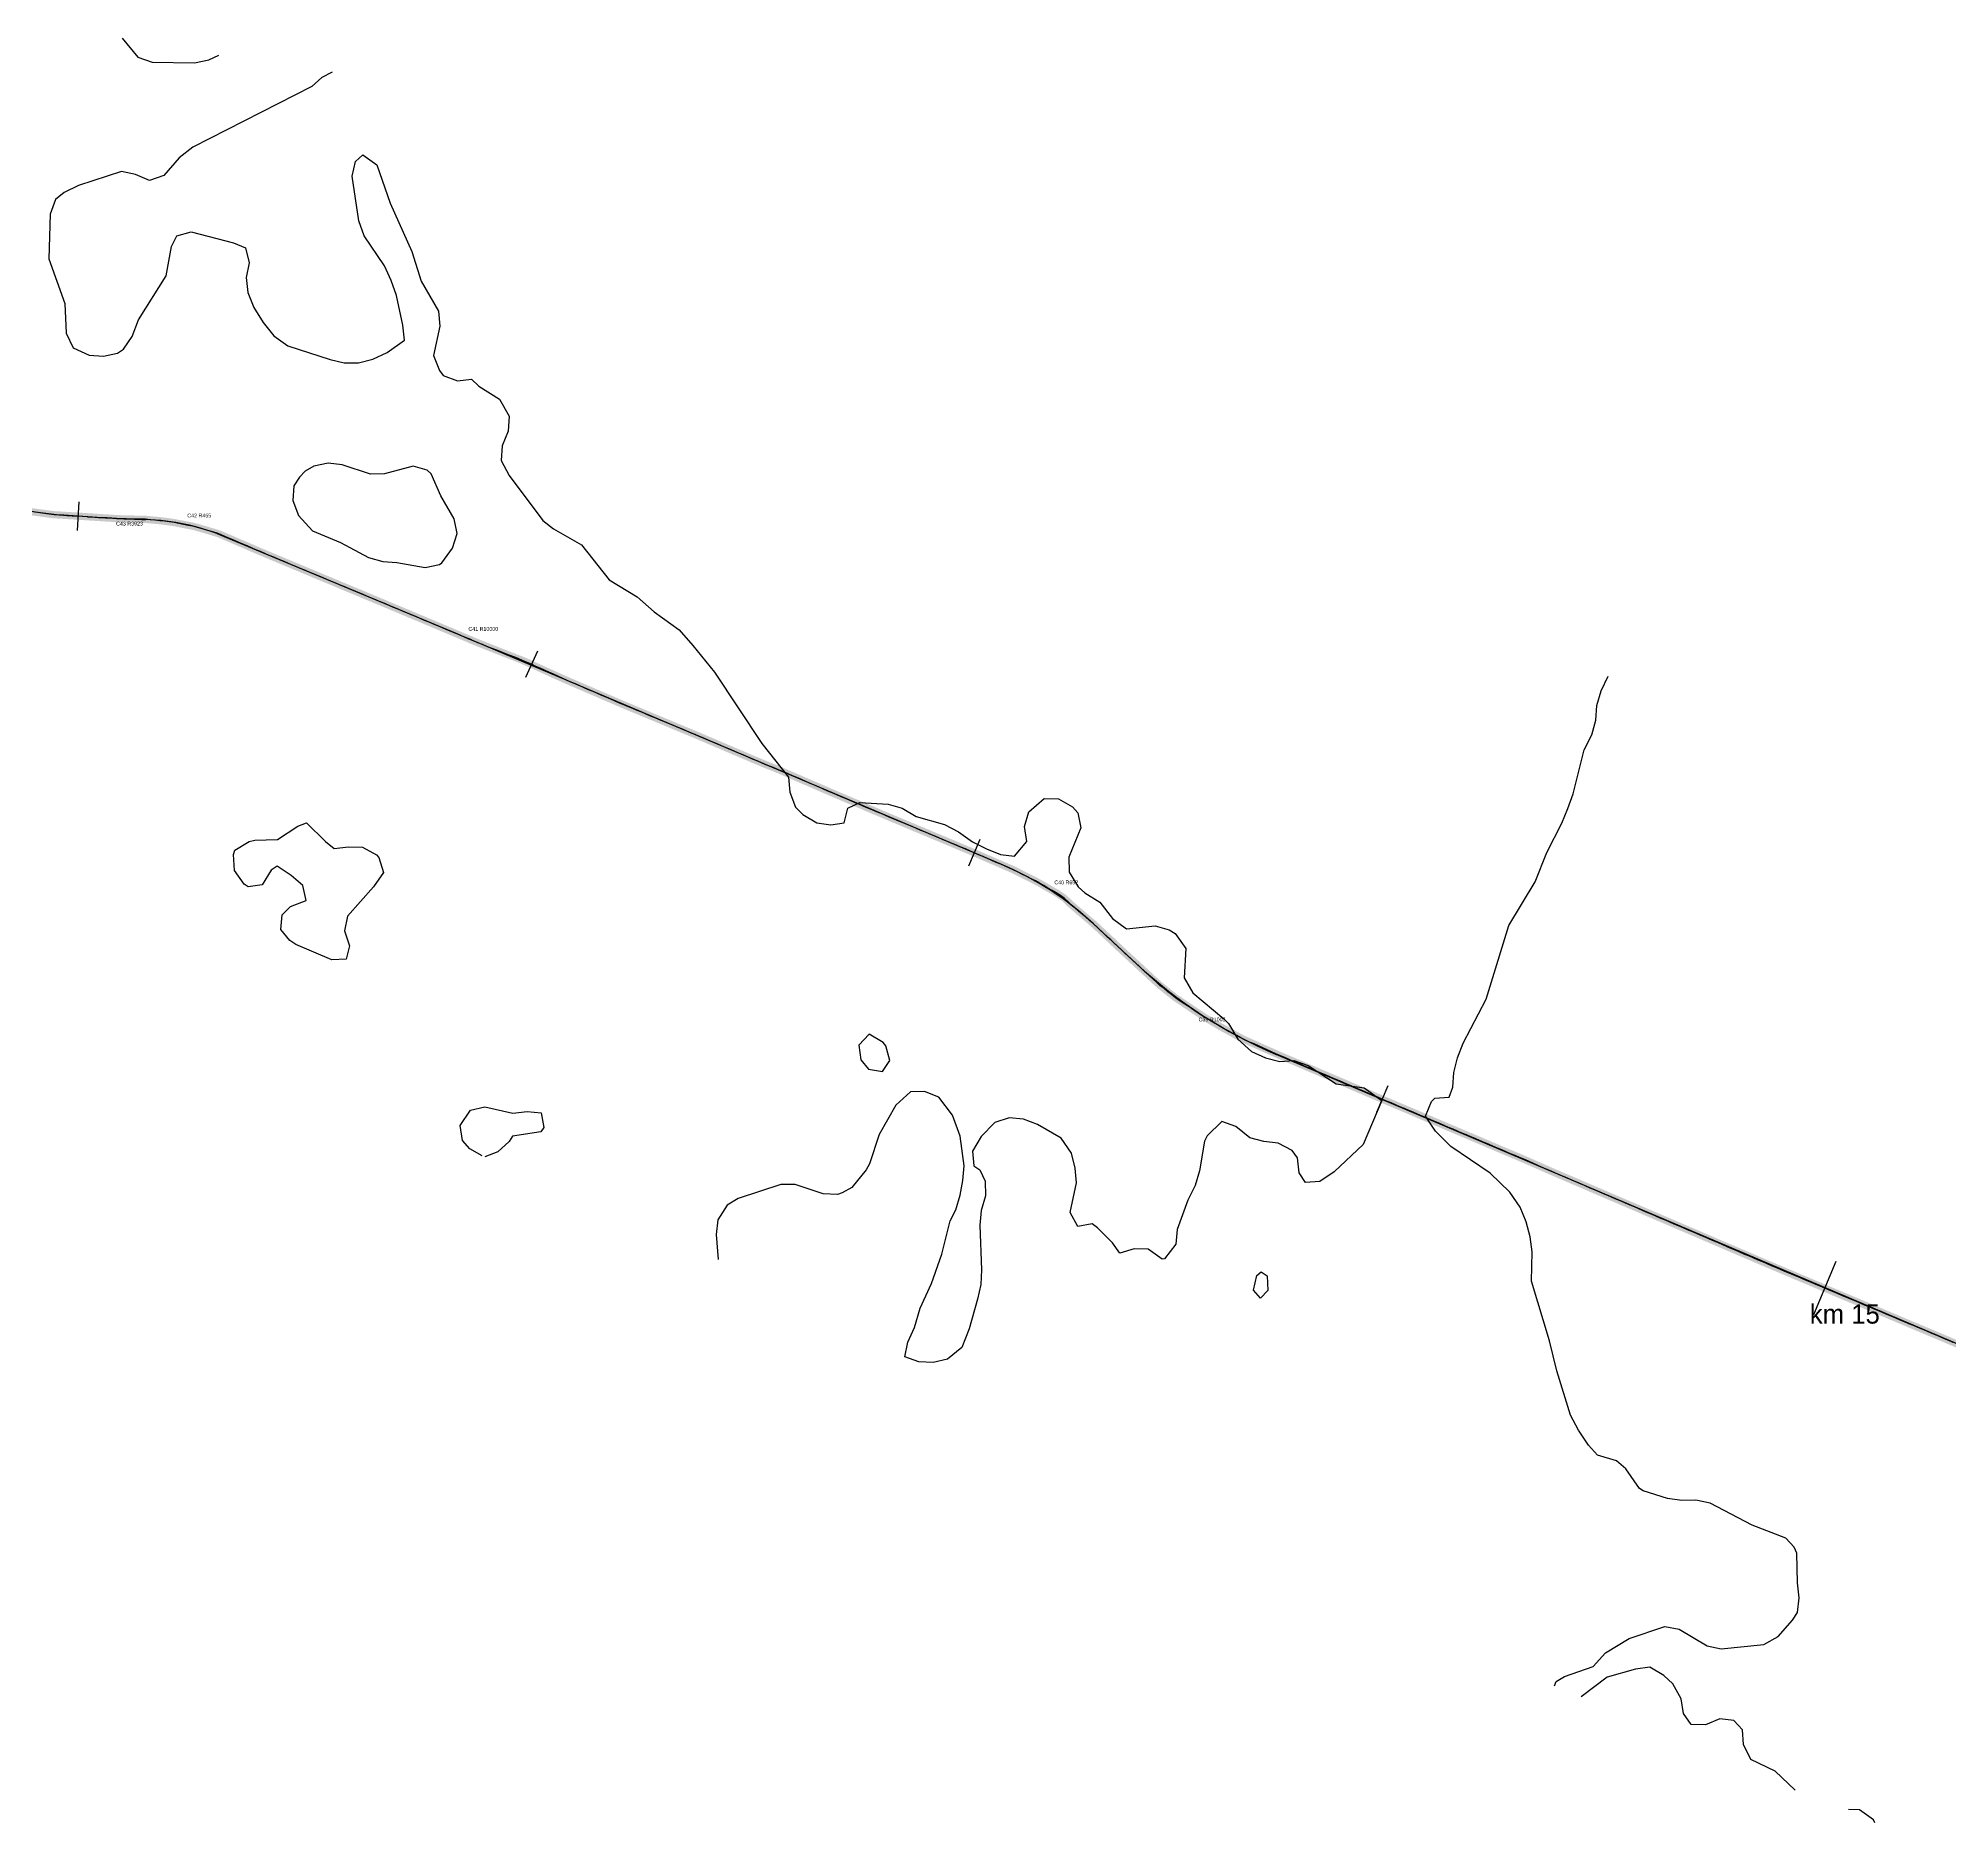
# Model space of a CAD drawing. Header units: metres. Extents: x 697254 to 930473, y 8023396 to 8227001.
# Drawn here: x 915649 to 919628, y 8031527 to 8035242 of the extents above; entities that cross this region are included whole.
import ezdxf

# ---------------------------------------------------------------- set-up
doc = ezdxf.new("R2010")
doc.units = ezdxf.units.M
for name, color, linetype in [('ALIGNMENT_FITTED', 4, 'Continuous'), ('CENTRELINE', 7, 'Continuous'), ('CHAINAGE', 7, 'Continuous'), ('CONTOUR_10M', 33, 'Continuous'), ('CURVE_LABELS', 4, 'Continuous'), ('GRADE_0-4', 3, 'Continuous')]:
    doc.layers.add(name, color=color, linetype=linetype)

msp = doc.modelspace()

# ---------------------------------------------------------------- linework, layer by layer
at = {"layer": 'ALIGNMENT_FITTED'}
for p, q in [((915751.6, 8034245.7), (915730.6, 8034247.1)), ((916517.3, 8034003.4), (916036.9, 8034204.3)), ((917656, 8033521.2), (916560, 8033985.5)), ((917935.7, 8033314.7), (917845.5, 8033398.5)), ((920929.3, 8031977.8), (918226.1, 8033126.4))]:
    msp.add_line(p, q, dxfattribs=at)
for centre, radius, start, end in [((915794.8, 8035274.1), 1029.1, -113.0676, -93.5811), ((915996.6, 8038161), 3922.9, -93.5811, -91.8178), ((915857.4, 8033774.8), 465.5, 67.3092, 88.1822), ((912659.8, 8024777.4), 10000, 67.04401, 67.30916), ((917401.7, 8032920.9), 652, 47.1104, 67.044), ((918618.4, 8034049.6), 1003.1, -132.8896, -113.0226)]:
    msp.add_arc(centre, radius, start, end, dxfattribs=at)
at = {"layer": 'CENTRELINE'}
msp.add_polyline3d([(919635.6, 8032527.1, 1478.2), (919626.4, 8032531, 1478.1), (919617.2, 8032534.9, 1478.1), (919608, 8032538.8, 1478.1), (919598.7, 8032542.7, 1477.9), (919589.5, 8032546.6, 1477.6), (919580.3, 8032550.5, 1477.4), (919571, 8032554.4, 1477.4), (919561.8, 8032558.3, 1477.4), (919552.6, 8032562.1, 1477.5), (919543.3, 8032566, 1477.5), (919534.1, 8032569.9, 1477.5), (919524.9, 8032573.8, 1477.4), (919515.7, 8032577.7, 1477.3), (919506.4, 8032581.6, 1477.2), (919497.2, 8032585.5, 1477.2), (919488, 8032589.4, 1477.2), (919478.7, 8032593.3, 1477.1), (919469.5, 8032597.2, 1477.1), (919460.3, 8032601.1, 1477.1), (919451, 8032605, 1477.1), (919441.8, 8032608.9, 1477), (919432.6, 8032612.8, 1477), (919423.4, 8032616.7, 1476.9), (919414.1, 8032620.6, 1476.8), (919404.9, 8032624.4, 1476.7), (919395.7, 8032628.3, 1476.6), (919386.4, 8032632.2, 1476.5), (919377.2, 8032636.1, 1476.4), (919368, 8032640, 1476.3), (919358.7, 8032643.9, 1476.4), (919349.5, 8032647.8, 1476.4), (919340.3, 8032651.7, 1476.3), (919331.1, 8032655.6, 1476.2), (919321.8, 8032659.5, 1476.1), (919312.6, 8032663.4, 1476), (919303.4, 8032667.3, 1476), (919294.1, 8032671.2, 1475.9), (919284.9, 8032675.1, 1475.9), (919275.7, 8032679, 1475.8), (919266.4, 8032682.9, 1475.7), (919257.2, 8032686.8, 1475.7), (919248, 8032690.6, 1475.7), (919238.8, 8032694.6, 1475.7), (919229.6, 8032698.5, 1475.8), (919220.4, 8032702.5, 1475.7), (919211.2, 8032706.4, 1475.6), (919201.9, 8032710.4, 1475.5), (919192.7, 8032714.3, 1475.3), (919183.5, 8032718.3, 1475.2), (919174.3, 8032722.2, 1475), (919165.1, 8032726.2, 1474.9), (919155.9, 8032730.1, 1474.9), (919146.7, 8032734.1, 1474.9), (919137.5, 8032738, 1474.8), (919128.3, 8032742, 1474.7), (919119.1, 8032745.9, 1474.6), (919109.9, 8032749.9, 1474.6), (919100.7, 8032753.8, 1474.5), (919091.5, 8032757.7, 1474.5), (919082.3, 8032761.7, 1474.4), (919073, 8032765.6, 1474.3), (919063.8, 8032769.6, 1474.1), (919054.6, 8032773.5, 1473.8), (919045.4, 8032777.5, 1473.7), (919036.2, 8032781.4, 1473.6), (919027, 8032785.4, 1473.5), (919017.8, 8032789.3, 1473.4), (919008.6, 8032793.3, 1473.3), (918999.4, 8032797.2, 1473.2), (918990.2, 8032801.2, 1473.1), (918981, 8032805.1, 1473), (918971.8, 8032809.1, 1473), (918962.6, 8032813, 1472.9), (918953.3, 8032817, 1472.8), (918944.1, 8032820.9, 1472.8), (918934.9, 8032824.9, 1472.7), (918925.7, 8032828.8, 1472.7), (918916.5, 8032832.7, 1472.8), (918907.3, 8032836.7, 1472.8), (918898.1, 8032840.6, 1472.6), (918888.9, 8032844.6, 1472.5), (918879.7, 8032848.5, 1472.4), (918870.5, 8032852.5, 1472.3), (918861.3, 8032856.4, 1472.2), (918852.1, 8032860.4, 1472.1), (918842.9, 8032864.3, 1471.9), (918833.7, 8032868.3, 1471.8), (918824.4, 8032872.2, 1471.7), (918815.2, 8032876.2, 1471.7), (918806, 8032880.1, 1471.6), (918796.8, 8032884.1, 1471.6), (918787.7, 8032888.1, 1471.5), (918778.5, 8032892.2, 1471.5), (918769.4, 8032896.3, 1471.5), (918760.2, 8032900.3, 1471.4), (918751, 8032904.3, 1471.4), (918741.8, 8032908.3, 1471.5), (918732.6, 8032912.2, 1471.6), (918723.4, 8032916.1, 1471.5), (918714.1, 8032920, 1471.3), (918704.9, 8032923.9, 1471.3), (918695.7, 8032927.8, 1471.2), (918686.5, 8032931.7, 1471.1), (918677.3, 8032935.6, 1471), (918668, 8032939.6, 1470.8), (918658.8, 8032943.5, 1470.7), (918649.6, 8032947.4, 1470.6), (918640.4, 8032951.3, 1470.6), (918631.1, 8032955.2, 1470.5), (918621.9, 8032959.1, 1470.5), (918612.7, 8032963, 1470.5), (918603.5, 8032966.9, 1470.4), (918594.3, 8032970.9, 1470.3), (918585, 8032974.8, 1470.2), (918575.8, 8032978.7, 1470.2), (918566.6, 8032982.6, 1470.2), (918557.4, 8032986.5, 1470.3), (918548.1, 8032990.4, 1470.2), (918538.9, 8032994.3, 1470.2), (918529.7, 8032998.2, 1470.1), (918520.5, 8033002.2, 1470), (918511.3, 8033006.1, 1469.9), (918502, 8033010, 1469.8), (918492.8, 8033013.9, 1469.8), (918483.6, 8033017.8, 1469.9), (918474.4, 8033021.7, 1469.9), (918465.1, 8033025.6, 1470), (918455.9, 8033029.5, 1470.2), (918446.7, 8033033.5, 1470.4), (918437.5, 8033037.4, 1470.4), (918428.3, 8033041.3, 1470.3), (918419.1, 8033045.3, 1470.2), (918409.9, 8033049.2, 1470.3), (918400.6, 8033053.1, 1470.3), (918391.4, 8033057.1, 1470.3), (918382.2, 8033061, 1470.3), (918373, 8033064.9, 1470.2), (918363.8, 8033068.9, 1470.1), (918354.6, 8033072.8, 1470.1), (918345.4, 8033076.7, 1470.1), (918336.1, 8033080.7, 1470.1), (918326.9, 8033084.6, 1470.1), (918317.7, 8033088.5, 1470.1), (918308.5, 8033092.5, 1470.2), (918299.3, 8033096.4, 1470.4), (918290.1, 8033100.3, 1470.4), (918280.9, 8033104.3, 1470.3), (918271.6, 8033108.2, 1470.3), (918262.4, 8033112.1, 1470.3), (918253.2, 8033116.1, 1470.2), (918244, 8033120, 1470.1), (918234.8, 8033123.9, 1470), (918225.6, 8033128, 1470), (918216.5, 8033132.1, 1470), (918207.3, 8033136.1, 1470), (918198.2, 8033140.2, 1469.9), (918189, 8033144.3, 1469.9), (918179.9, 8033148.4, 1469.8), (918170.7, 8033152.4, 1469.8), (918161.6, 8033156.5, 1469.9), (918152.6, 8033160.9, 1470), (918143.8, 8033165.8, 1470.1), (918135, 8033170.6, 1470.1), (918126.3, 8033175.4, 1470.3), (918117.5, 8033180.2, 1470.5), (918108.7, 8033185.1, 1470.5), (918100.1, 8033190.2, 1470.4), (918091.5, 8033195.3, 1470.3), (918082.9, 8033200.4, 1470.2), (918074.3, 8033205.6, 1470.1), (918066, 8033211.2, 1470.1), (918057.7, 8033216.8, 1470), (918049.4, 8033222.4, 1470), (918041.1, 8033228, 1470.1), (918032.7, 8033233.6, 1470.1), (918024.4, 8033239.1, 1470.1), (918016.1, 8033244.7, 1470.2), (918008.3, 8033251, 1470.2), (918000.4, 8033257.2, 1470.2), (917992.6, 8033263.5, 1470.2), (917984.8, 8033269.7, 1470.1), (917977.3, 8033276.3, 1470), (917969.9, 8033283.1, 1469.9), (917962.5, 8033289.9, 1470), (917955.2, 8033296.7, 1470.3), (917947.8, 8033303.5, 1470.4), (917940.5, 8033310.3, 1470.5), (917933.1, 8033317.1, 1470.8), (917925.8, 8033323.9, 1470.9), (917918.4, 8033330.7, 1471), (917911.1, 8033337.5, 1471), (917903.7, 8033344.3, 1471.2), (917896.4, 8033351.2, 1471.4), (917889.1, 8033358, 1471.3), (917881.8, 8033364.9, 1471.1), (917874.5, 8033371.7, 1471), (917867.2, 8033378.6, 1471.2), (917859.9, 8033385.4, 1471.6), (917852.6, 8033392.3, 1471.9), (917845.1, 8033399, 1471.7), (917837.5, 8033405.5, 1471.5), (917829.9, 8033412, 1471.4), (917822.3, 8033418.5, 1471.4), (917814.7, 8033425, 1471.8), (917807.1, 8033431.6, 1472.2), (917799.4, 8033438.1, 1472.8), (917792.2, 8033444.9, 1473), (917785, 8033451.9, 1472.5), (917776.7, 8033457.5, 1472.2), (917768.3, 8033463, 1472), (917759.6, 8033468, 1471.6), (917750.9, 8033473, 1471.5), (917742.2, 8033478, 1471.8), (917733.6, 8033483, 1471.6), (917724.8, 8033487.8, 1471.3), (917715.8, 8033492.3, 1470.9), (917706.9, 8033496.8, 1470.7), (917697.9, 8033501.3, 1470.5), (917689, 8033505.9, 1470.4), (917680.1, 8033510.4, 1470.3), (917670.9, 8033514.5, 1470.2), (917661.7, 8033518.5, 1470.2), (917652.5, 8033522.4, 1470.1), (917643.3, 8033526.4, 1470.2), (917634.2, 8033530.4, 1470.3), (917625, 8033534.4, 1470.3), (917615.8, 8033538.3, 1470.3), (917606.6, 8033542.3, 1470.3), (917597.4, 8033546.3, 1470.2), (917588.2, 8033550.3, 1470.2), (917579, 8033554.2, 1470.2), (917569.8, 8033558.1, 1470.2), (917560.5, 8033562, 1470.3), (917551.3, 8033565.9, 1470.7), (917542, 8033569.7, 1471.1), (917532.8, 8033573.6, 1471.5), (917523.6, 8033577.5, 1471.1), (917514.3, 8033581.3, 1470.8), (917505.1, 8033585.2, 1470.5), (917495.8, 8033589.1, 1470.4), (917486.6, 8033592.9, 1470.4), (917477.3, 8033596.8, 1470.5), (917468.1, 8033600.7, 1470.5), (917458.9, 8033604.5, 1470.7), (917449.6, 8033608.4, 1470.7), (917440.4, 8033612.3, 1470.6), (917431.1, 8033616.1, 1470.5), (917421.9, 8033620, 1470.5), (917412.7, 8033623.9, 1470.5), (917403.4, 8033627.8, 1470.5), (917394.2, 8033631.7, 1470.5), (917385, 8033635.6, 1470.5), (917375.8, 8033639.5, 1470.4), (917366.6, 8033643.5, 1470.3), (917357.3, 8033647.4, 1470.2), (917348.1, 8033651.3, 1470.2), (917338.9, 8033655.2, 1470.2), (917329.7, 8033659.1, 1470.3), (917320.5, 8033663, 1470.2), (917311.2, 8033667, 1470.1), (917302, 8033670.9, 1470), (917292.8, 8033674.9, 1470), (917283.6, 8033678.9, 1470), (917274.5, 8033682.8, 1470), (917265.3, 8033686.8, 1470), (917256.1, 8033690.8, 1469.9), (917246.9, 8033694.7, 1469.9), (917237.7, 8033698.7, 1469.9), (917228.5, 8033702.7, 1470.1), (917219.3, 8033706.7, 1470.1), (917210.1, 8033710.6, 1470.1), (917200.9, 8033714.6, 1470.1), (917191.7, 8033718.6, 1470), (917182.5, 8033722.5, 1470.1), (917173.1, 8033726.1, 1470.2), (917163.8, 8033729.7, 1470.5), (917154.5, 8033733.6, 1470.7), (917145.3, 8033737.5, 1470.8), (917136.1, 8033741.4, 1470.8), (917126.9, 8033745.4, 1470.9), (917117.7, 8033749.3, 1471), (917108.5, 8033753.2, 1471.1), (917099.2, 8033757.1, 1471.2), (917090, 8033761.1, 1471.3), (917080.8, 8033765, 1471.3), (917071.6, 8033768.9, 1471.3), (917062.4, 8033772.8, 1471.4), (917053.2, 8033776.8, 1471.5), (917043.9, 8033780.7, 1471.7), (917034.7, 8033784.6, 1471.8), (917025.5, 8033788.6, 1471.9), (917016.3, 8033792.5, 1471.9), (917007.1, 8033796.3, 1472), (916997.8, 8033800.2, 1472.3), (916988.6, 8033804, 1472.6), (916979.3, 8033807.9, 1472.8), (916970.1, 8033811.7, 1472.9), (916960.8, 8033815.6, 1472.9), (916951.6, 8033819.5, 1472.9), (916942.3, 8033823.3, 1472.8), (916933.1, 8033827.2, 1472.8), (916923.8, 8033831, 1472.9), (916914.6, 8033834.9, 1472.8), (916905.3, 8033838.7, 1472.4), (916896.1, 8033842.6, 1472.1), (916886.8, 8033846.4, 1472), (916877.6, 8033850.3, 1471.9), (916868.3, 8033854.1, 1471.9), (916859.1, 8033858, 1472), (916849.9, 8033862, 1472.1), (916840.7, 8033866, 1472.2), (916831.5, 8033869.9, 1472.2), (916822.3, 8033873.9, 1472.1), (916813.1, 8033877.9, 1472), (916803.9, 8033881.8, 1471.9), (916794.7, 8033885.8, 1472.2), (916785.5, 8033889.7, 1472.8), (916776.3, 8033893.7, 1473.5), (916767.1, 8033897.7, 1473.7), (916757.9, 8033901.6, 1473.4), (916748.7, 8033905.6, 1473.1), (916739.5, 8033909.6, 1472.8), (916730.4, 8033913.7, 1472.7), (916721.3, 8033917.8, 1472.6), (916712.2, 8033922, 1472.9), (916703, 8033926.1, 1473.5), (916693.9, 8033930.3, 1474.2), (916684.8, 8033934.4, 1474.2), (916675.7, 8033938.6, 1473.4), (916666.6, 8033942.7, 1472.6), (916657.4, 8033946.8, 1471.8), (916648.1, 8033950.4, 1472.5), (916638.8, 8033954.1, 1473.4), (916629.4, 8033957.7, 1474.3), (916620.1, 8033961.4, 1474.7), (916610.8, 8033965, 1475.2), (916601.4, 8033968.7, 1475.7), (916592.1, 8033972.3, 1476), (916582.8, 8033976, 1476.3), (916573.5, 8033979.7, 1476.8), (916564.2, 8033983.4, 1477.1), (916555, 8033987.3, 1477.2), (916545.7, 8033991.2, 1477.3), (916536.5, 8033995.1, 1477.3), (916527.3, 8033999, 1477), (916518, 8034002.9, 1476.5), (916508.8, 8034006.7, 1476), (916499.6, 8034010.6, 1475.5), (916490.3, 8034014.5, 1475.1), (916481.1, 8034018.4, 1475), (916471.9, 8034022.3, 1474.8), (916462.6, 8034026.2, 1474.7), (916453.4, 8034030.1, 1474.6), (916444.2, 8034034, 1474.4), (916434.9, 8034037.8, 1474.3), (916425.7, 8034041.7, 1474.4), (916416.5, 8034045.6, 1474.7), (916407.2, 8034049.5, 1475.1), (916398, 8034053.4, 1475.6), (916388.7, 8034057.2, 1476.3), (916379.5, 8034061.1, 1476.9), (916370.3, 8034065, 1477.2), (916361, 8034068.8, 1477.3), (916351.8, 8034072.7, 1477.5), (916342.5, 8034076.5, 1477.7), (916333.3, 8034080.4, 1477.9), (916324, 8034084.3, 1477.4), (916314.8, 8034088.1, 1476.9), (916305.5, 8034092, 1476.6), (916296.3, 8034095.8, 1476.4), (916287.1, 8034099.7, 1476.3), (916277.8, 8034103.5, 1476.3), (916268.6, 8034107.4, 1476.2), (916259.3, 8034111.3, 1476.1), (916250.1, 8034115.1, 1476.2), (916240.8, 8034119, 1476.7), (916231.6, 8034122.8, 1477.4), (916222.3, 8034126.7, 1477.8), (916213.1, 8034130.6, 1477.4), (916203.9, 8034134.4, 1476.7), (916194.6, 8034138.3, 1476.1), (916185.4, 8034142.1, 1475.8), (916176.1, 8034146, 1475.8), (916166.9, 8034149.9, 1475.9), (916157.6, 8034153.7, 1476.1), (916148.4, 8034157.6, 1475.9), (916139.2, 8034161.4, 1475.7), (916129.9, 8034165.3, 1475.5), (916120.7, 8034169.2, 1475.5), (916111.4, 8034173.1, 1475.4), (916102.2, 8034177, 1475.4), (916093, 8034181, 1475.5), (916083.8, 8034184.9, 1475.5), (916074.6, 8034188.9, 1475.5), (916065.4, 8034192.8, 1475.4), (916056.2, 8034196.8, 1475.4), (916047, 8034200.8, 1475.3), (916037.8, 8034204.7, 1475.3), (916028.6, 8034208.7, 1475.3), (916019.2, 8034212.1, 1475.3), (916009.6, 8034214.9, 1475.4), (916000, 8034217.8, 1475.6), (915990.4, 8034220.6, 1475.8), (915980.8, 8034223.4, 1476), (915971.1, 8034226, 1476.1), (915961.3, 8034227.9, 1476.2), (915951.4, 8034229.8, 1476.2), (915941.6, 8034231.7, 1476), (915931.8, 8034233.6, 1475.9), (915921.9, 8034235.1, 1475.8), (915911.9, 8034236.4, 1475.9), (915902, 8034237.6, 1475.9), (915892, 8034238.5, 1475.9), (915882, 8034239.4, 1476), (915872.1, 8034240.4, 1476.1), (915862.1, 8034240.6, 1476.2), (915852, 8034240.8, 1476.2), (915842, 8034241, 1476.2), (915832, 8034241.3, 1476.2), (915822, 8034241.5, 1476.3), (915812, 8034241.9, 1476.3), (915802, 8034242.6, 1476.4), (915792, 8034243.2, 1476.4), (915782, 8034243.8, 1476.5), (915772, 8034244.5, 1476.8), (915762, 8034245.1, 1477.4), (915752, 8034245.7, 1477.9), (915742, 8034246.4, 1478), (915732, 8034247, 1477.8), (915722, 8034247.6, 1477.6), (915712, 8034248.2, 1477.5), (915702, 8034248.8, 1477.6), (915692, 8034249.4, 1477.7), (915682, 8034250, 1477.6), (915672.1, 8034251.2, 1477.5), (915662.1, 8034252.5, 1477.4), (915652.2, 8034253.9, 1477.4), (915642.3, 8034255.2, 1477.4)], dxfattribs=at)
at = {"layer": 'CHAINAGE'}
for p, q in [((915733.8, 8034276.9), (915730.2, 8034217)), ((916688.1, 8033965.9), (916663.3, 8033911.3)), ((917609.3, 8033573.8), (917585.5, 8033518.7)), ((918458.5, 8033061.1), (918434.9, 8033005.9)), ((919391.3, 8032695.3), (919344.6, 8032584.7))]:
    msp.add_line(p, q, dxfattribs=at)
at = {"layer": 'CONTOUR_10M'}
for points, elevation in [([(915823.9, 8035241.8), (915856.7, 8035202.6), (915886, 8035192.3), (915974.5, 8035190.5), (916004.2, 8035196.6), (916025.3, 8035206.8)], 1470), ([(916260.7, 8035171.1), (916239.6, 8035159.9), (916218.9, 8035141.2), (915970.9, 8035015.3), (915942.6, 8034992.9), (915910.6, 8034956.4), (915880.9, 8034945.7), (915851.6, 8034958.3), (915822.2, 8034964.5), (915733.1, 8034935.5), (915703.2, 8034921), (915685.1, 8034905.9), (915673.7, 8034875.3), (915671.1, 8034782.9), (915704.2, 8034689.8), (915707.1, 8034628.2), (915721.7, 8034597.1), (915755.2, 8034581.9), (915784.7, 8034579.7), (915814.3, 8034586.4), (915826.6, 8034594.9), (915844.6, 8034621.3), (915858, 8034655.8), (915915.5, 8034747), (915926.2, 8034808.4), (915937.5, 8034830.8), (915967.2, 8034838.5), (916055.3, 8034815.6), (916080.7, 8034805.2), (916087.8, 8034774.2), (916082.2, 8034743.6), (916085.1, 8034712.7), (916098.1, 8034681.6), (916117.4, 8034650.4), (916139.8, 8034622.7), (916168.9, 8034601.4), (916256.8, 8034572.8), (916286.2, 8034566.4), (916315.7, 8034566), (916345.4, 8034573.5), (916375.2, 8034587.4), (916411.2, 8034613.5), (916407.8, 8034644.3), (916394.7, 8034706.2), (916383.9, 8034737.3), (916369.9, 8034768.3), (916327.3, 8034830.8), (916316.6, 8034861.9), (916302.4, 8034954.6), (916309.4, 8034985.2), (916324.8, 8034999), (916353.9, 8034978.6), (916381.7, 8034898.6), (916426.8, 8034798), (916446.4, 8034735.9), (916482, 8034673.6), (916485.3, 8034642.7), (916471.9, 8034581.4), (916484.1, 8034550.3), (916492.3, 8034540), (916521.6, 8034528.5), (916551.2, 8034532.1), (916566.2, 8034517.8), (916609.3, 8034490.4), (916629.3, 8034454.9), (916627.6, 8034424.1), (916614.9, 8034393.6), (916612.8, 8034362.8), (916629.1, 8034331.7), (916699.1, 8034237.8), (916721.8, 8034220.6), (916780.1, 8034187.2), (916837.6, 8034114.8), (916895.9, 8034078.9), (916931.4, 8034048.1), (916983, 8034010.2), (917011.9, 8033978), (917056.5, 8033922.3), (917155.2, 8033773.8), (917211.1, 8033703.4), (917213.5, 8033672.5), (917225.3, 8033641.5), (917240.7, 8033625.9), (917269.8, 8033608.4), (917299.3, 8033604.8), (917326.4, 8033608.6), (917334.5, 8033639.2), (917359.3, 8033650.9), (917418.2, 8033647.8), (917447.6, 8033639.1), (917476.7, 8033622), (917535.4, 8033605.3), (917564.6, 8033589.9), (917593.7, 8033568.8), (917622.9, 8033554.4), (917652.2, 8033542.9), (917681.6, 8033539.4), (917707, 8033569.8), (917702.1, 8033600.7), (917711.3, 8033631.3), (917743.2, 8033659.1), (917772.7, 8033658.6), (917801.8, 8033641.7), (917813.2, 8033629.2), (917819.6, 8033598.2), (917794.6, 8033537.1), (917795, 8033506.3), (917813.9, 8033475.1), (917827.6, 8033462.7), (917858.7, 8033443.4), (917885.5, 8033409.2), (917914.6, 8033388.1), (917973.8, 8033394.3), (918003.1, 8033386.1), (918015.4, 8033378.5), (918037.7, 8033347.2), (918034.2, 8033285.7), (918052.4, 8033254.5), (918117.3, 8033200.8), (918126.5, 8033191.3), (918145.9, 8033158.7), (918174.9, 8033132.8), (918204.1, 8033119.2), (918233.5, 8033111.8), (918263, 8033114.1), (918292.3, 8033103.7), (918350.6, 8033065.2), (918409.4, 8033056.9), (918445.7, 8033030.6), (918406.9, 8032939), (918346.7, 8032882.3), (918316.8, 8032862.4), (918287.2, 8032860), (918274.1, 8032880.2), (918270.2, 8032911.1), (918259.1, 8032926.7), (918229.9, 8032941.9), (918200.5, 8032945.4), (918171.1, 8032953.1), (918142.1, 8032976.9), (918112.8, 8032987.3), (918082.6, 8032957.2), (918076.7, 8032945.9), (918066.5, 8032884.5), (918057.3, 8032853.9), (918042.3, 8032823.4), (918019.6, 8032762.3), (918017.1, 8032731.6), (917993.7, 8032701.2), (917988.7, 8032700.4), (917959.6, 8032721.1), (917930.1, 8032722), (917900.4, 8032712.6), (917885.1, 8032734.3), (917854.4, 8032765.8), (917842.7, 8032773.7), (917813, 8032768.6), (917797.1, 8032797.8), (917810.2, 8032859.1), (917807.7, 8032890), (917799.6, 8032920.9), (917778.2, 8032952.2), (917728.9, 8032980.7), (917699.7, 8032992.1), (917670.2, 8032994.7), (917640.5, 8032985), (917611.6, 8032955.7), (917593.9, 8032925.3), (917596.3, 8032894.4), (917608.9, 8032886.7), (917620.2, 8032863.1), (917621.2, 8032832.3), (917611.6, 8032801.7), (917609.2, 8032770.9), (917612.4, 8032678.4), (917611.3, 8032647.7), (917604.5, 8032617), (917587.2, 8032555.7), (917571.6, 8032516.3), (917541.6, 8032492.5), (917511.9, 8032485.2), (917482.4, 8032486.5), (917452.8, 8032497), (917459.5, 8032527.6), (917473.1, 8032558.1), (917484.8, 8032598.5), (917508.3, 8032649.8), (917530, 8032711), (917547.6, 8032780.4), (917559.4, 8032802.8), (917568.3, 8032833.4), (917573.6, 8032864.1), (917576.5, 8032894.8), (917567.9, 8032956.6), (917552.2, 8033000.1), (917523.5, 8033037.5), (917494.2, 8033049.4), (917464.7, 8033049), (917434.6, 8033020.9), (917399.3, 8032960.1), (917379.6, 8032899), (917372.8, 8032886.7), (917342.5, 8032849.7), (917322.4, 8032838.5), (917312.6, 8032834.7), (917283.1, 8032836.3), (917224.5, 8032855.6), (917195, 8032855.8), (917105.8, 8032826.7), (917083.5, 8032812.7), (917064, 8032782.4), (917060.3, 8032751.6), (917064.3, 8032699.7)], 1470), ([(916222.7, 8034351.1), (916204.5, 8034340.5), (916192.7, 8034328.4), (916181.3, 8034310.2), (916179.3, 8034279.5), (916190.6, 8034248.4), (916219.9, 8034216.3), (916278.4, 8034192), (916336.8, 8034160.7), (916366.1, 8034152.8), (916395.6, 8034150.8), (916454.4, 8034140.4), (916484.1, 8034146.2), (916489.3, 8034149.8), (916511.3, 8034180.1), (916520.9, 8034210.7), (916515.1, 8034241.6), (916487.1, 8034289.1), (916466.8, 8034335.1), (916458.7, 8034342.7), (916429.3, 8034350.9), (916370, 8034335.2), (916340.4, 8034334.4), (916281.8, 8034354.1), (916252.3, 8034357.5), (916222.7, 8034351.1)], 1470), ([(918805.4, 8031812.3), (918808.7, 8031821.6), (918826.4, 8031831.5), (918885.9, 8031852.3), (918911.7, 8031881), (918960.6, 8031910.8), (919035.2, 8031935.8), (919064.6, 8031930.4), (919122.9, 8031895.7), (919152.3, 8031889.3), (919241, 8031898.1), (919270.9, 8031915.3), (919301.1, 8031948.8), (919311.4, 8031965), (919314.9, 8031995.7), (919311, 8032026.6), (919309.8, 8032088.3), (919304.4, 8032101.2), (919287.1, 8032119.5), (919216.8, 8032146.6), (919129.2, 8032192.2), (919099.8, 8032199), (919070.3, 8032198), (919040.8, 8032202.2), (918990.2, 8032218.2), (918982.2, 8032223.3), (918953.6, 8032264.2), (918934.1, 8032281), (918895.2, 8032292.7), (918876, 8032313), (918855, 8032344.3), (918838.8, 8032375.4), (918810.3, 8032467.7), (918794.8, 8032530.4), (918757.5, 8032654.4), (918759, 8032716), (918754.4, 8032746.9), (918746.4, 8032777.8), (918733.8, 8032808.9), (918712.2, 8032840.2), (918671.4, 8032879.2), (918589.7, 8032935.1), (918557.7, 8032966.6), (918536.8, 8032997.9), (918549.4, 8033028.4), (918556.6, 8033035.3), (918586.1, 8033037.7), (918593.8, 8033058.3), (918595.9, 8033089), (918603.4, 8033119.7), (918615.5, 8033150.2), (918662.8, 8033241.7), (918710, 8033394.7), (918765, 8033485.9), (918789.5, 8033547), (918820.9, 8033608), (918833, 8033638.5), (918844.1, 8033669.1), (918867, 8033760.9), (918883.2, 8033791.5), (918891.2, 8033822.2), (918893.6, 8033852.9), (918902.6, 8033883.5), (918917, 8033914)], 1470), ([(916189.3, 8033601.6), (916207.2, 8033608.5), (916246.7, 8033569.6), (916265.1, 8033555.5), (916294.7, 8033558.8), (916324.2, 8033557.7), (916353.4, 8033541.8), (916358.1, 8033536.4), (916367.6, 8033505.4), (916346.8, 8033475.1), (916292.7, 8033414.6), (916286.5, 8033383.9), (916297.1, 8033352.9), (916289.8, 8033325), (916260.2, 8033323.6), (916185.3, 8033355.2), (916172.5, 8033363.9), (916153.7, 8033386.7), (916157, 8033417.4), (916174, 8033434.3), (916206.6, 8033447.2), (916199.7, 8033478.1), (916175.4, 8033499.3), (916146.3, 8033518.4), (916134, 8033510.3), (916115.3, 8033479.9), (916086.3, 8033475.3), (916077.7, 8033480.7), (916057.5, 8033509.3), (916055.7, 8033542.8), (916058.4, 8033551.6), (916088.3, 8033569.8), (916099.8, 8033572.6), (916147.4, 8033574.1), (916189.3, 8033601.6)], 1480), ([(917378.7, 8033168.7), (917357.2, 8033145.9), (917361.1, 8033115), (917377.1, 8033095.8), (917406.6, 8033091), (917421.5, 8033113.7), (917413.2, 8033144.7), (917407.8, 8033151.4), (917378.7, 8033168.7)], 1470), ([(916573.2, 8032915.8), (916547.2, 8032930.2), (916532.2, 8032947.5), (916527.1, 8032978.4), (916548.9, 8033010.8), (916578.5, 8033017.6), (916637.3, 8033004.5), (916666.9, 8033007.9), (916696.3, 8033005.1), (916701.2, 8032974.8), (916695.5, 8032965.3), (916636.3, 8032956.5), (916629.4, 8032945.5), (916606.1, 8032923.6), (916578.9, 8032913.1)], 1480), ([(918185.7, 8032666.4), (918194.8, 8032673.8), (918207.4, 8032665.9), (918208.6, 8032635.1), (918193.6, 8032619.3), (918178.7, 8032635.7), (918185.7, 8032666.4)], 1470), ([(919306.4, 8031595.4), (919265, 8031634.5), (919214.4, 8031659), (919198.6, 8031690.1), (919196.5, 8031721), (919178.7, 8031740.3), (919149.2, 8031743.7), (919119.5, 8031731.3), (919090, 8031731.9), (919073.8, 8031754.4), (919069.2, 8031785.3), (919051.5, 8031816.4), (919033.1, 8031833.9), (919003.9, 8031851.4), (918974.3, 8031846.8), (918914.9, 8031830.3), (918861, 8031789.7)], 1470), ([(919472.3, 8031527.3), (919469.5, 8031533.4), (919440.4, 8031554), (919417.7, 8031555.2)], 1470)]:
    msp.add_lwpolyline(points, dxfattribs=dict(at, elevation=elevation))
at = {"layer": 'GRADE_0-4', "const_width": 15}
msp.add_lwpolyline([(919644.9, 8032523.2), (919635.6, 8032527.1), (919626.4, 8032531), (919617.2, 8032534.9), (919608, 8032538.8), (919598.7, 8032542.7), (919589.5, 8032546.6), (919580.3, 8032550.5), (919571, 8032554.4), (919561.8, 8032558.3), (919552.6, 8032562.1), (919543.3, 8032566), (919534.1, 8032569.9), (919524.9, 8032573.8), (919515.7, 8032577.7), (919506.4, 8032581.6), (919497.2, 8032585.5), (919488, 8032589.4), (919478.7, 8032593.3), (919469.5, 8032597.2), (919460.3, 8032601.1), (919451, 8032605), (919441.8, 8032608.9), (919432.6, 8032612.8), (919423.4, 8032616.7), (919414.1, 8032620.6), (919404.9, 8032624.4), (919395.7, 8032628.3), (919386.4, 8032632.2), (919377.2, 8032636.1), (919368, 8032640), (919358.7, 8032643.9), (919349.5, 8032647.8), (919340.3, 8032651.7), (919331.1, 8032655.6), (919321.8, 8032659.5), (919312.6, 8032663.4), (919303.4, 8032667.3), (919294.1, 8032671.2), (919284.9, 8032675.1), (919275.7, 8032679), (919266.4, 8032682.9), (919257.2, 8032686.8), (919248, 8032690.6), (919238.8, 8032694.6), (919229.6, 8032698.5), (919220.4, 8032702.5), (919211.2, 8032706.4), (919201.9, 8032710.4), (919192.7, 8032714.3), (919183.5, 8032718.3), (919174.3, 8032722.2), (919165.1, 8032726.2), (919155.9, 8032730.1), (919146.7, 8032734.1), (919137.5, 8032738), (919128.3, 8032742), (919119.1, 8032745.9), (919109.9, 8032749.9), (919100.7, 8032753.8), (919091.5, 8032757.7), (919082.3, 8032761.7), (919073, 8032765.6), (919063.8, 8032769.6), (919054.6, 8032773.5), (919045.4, 8032777.5), (919036.2, 8032781.4), (919027, 8032785.4), (919017.8, 8032789.3), (919008.6, 8032793.3), (918999.4, 8032797.2), (918990.2, 8032801.2), (918981, 8032805.1), (918971.8, 8032809.1), (918962.6, 8032813), (918953.3, 8032817), (918944.1, 8032820.9), (918934.9, 8032824.9), (918925.7, 8032828.8), (918916.5, 8032832.7), (918907.3, 8032836.7), (918898.1, 8032840.6), (918888.9, 8032844.6), (918879.7, 8032848.5), (918870.5, 8032852.5), (918861.3, 8032856.4), (918852.1, 8032860.4), (918842.9, 8032864.3), (918833.7, 8032868.3), (918824.4, 8032872.2), (918815.2, 8032876.2), (918806, 8032880.1), (918796.8, 8032884.1), (918787.7, 8032888.1), (918778.5, 8032892.2), (918769.4, 8032896.3), (918760.2, 8032900.3), (918751, 8032904.3), (918741.8, 8032908.3), (918732.6, 8032912.2), (918723.4, 8032916.1), (918714.1, 8032920), (918704.9, 8032923.9), (918695.7, 8032927.8), (918686.5, 8032931.7), (918677.3, 8032935.6), (918668, 8032939.6), (918658.8, 8032943.5), (918649.6, 8032947.4), (918640.4, 8032951.3), (918631.1, 8032955.2), (918621.9, 8032959.1), (918612.7, 8032963), (918603.5, 8032966.9), (918594.3, 8032970.9), (918585, 8032974.8), (918575.8, 8032978.7), (918566.6, 8032982.6), (918557.4, 8032986.5), (918548.1, 8032990.4), (918538.9, 8032994.3), (918529.7, 8032998.2), (918520.5, 8033002.2), (918511.3, 8033006.1), (918502, 8033010), (918492.8, 8033013.9), (918483.6, 8033017.8), (918474.4, 8033021.7), (918465.1, 8033025.6), (918455.9, 8033029.5), (918446.7, 8033033.5), (918437.5, 8033037.4), (918428.3, 8033041.3), (918419.1, 8033045.3), (918409.9, 8033049.2), (918400.6, 8033053.1), (918391.4, 8033057.1), (918382.2, 8033061), (918373, 8033064.9), (918363.8, 8033068.9), (918354.6, 8033072.8), (918345.4, 8033076.7), (918336.1, 8033080.7), (918326.9, 8033084.6), (918317.7, 8033088.5), (918308.5, 8033092.5), (918299.3, 8033096.4), (918290.1, 8033100.3), (918280.9, 8033104.3), (918271.6, 8033108.2), (918262.4, 8033112.1), (918253.2, 8033116.1), (918244, 8033120), (918234.8, 8033123.9), (918225.6, 8033128), (918216.5, 8033132.1), (918207.3, 8033136.1), (918198.2, 8033140.2), (918189, 8033144.3), (918179.9, 8033148.4), (918170.7, 8033152.4), (918161.6, 8033156.5), (918152.6, 8033160.9), (918143.8, 8033165.8), (918135, 8033170.6), (918126.3, 8033175.4), (918117.5, 8033180.2), (918108.7, 8033185.1), (918100.1, 8033190.2), (918091.5, 8033195.3), (918082.9, 8033200.4), (918074.3, 8033205.6), (918066, 8033211.2), (918057.7, 8033216.8), (918049.4, 8033222.4), (918041.1, 8033228), (918032.7, 8033233.6), (918024.4, 8033239.1), (918016.1, 8033244.7), (918008.3, 8033251), (918000.4, 8033257.2), (917992.6, 8033263.5), (917984.8, 8033269.7), (917977.3, 8033276.3), (917969.9, 8033283.1), (917962.5, 8033289.9), (917955.2, 8033296.7), (917947.8, 8033303.5), (917940.5, 8033310.3), (917933.1, 8033317.1), (917925.8, 8033323.9), (917918.4, 8033330.7), (917911.1, 8033337.5), (917903.7, 8033344.3), (917896.4, 8033351.2), (917889.1, 8033358), (917881.8, 8033364.9), (917874.5, 8033371.7), (917867.2, 8033378.6), (917859.9, 8033385.4), (917852.6, 8033392.3), (917845.1, 8033399), (917837.5, 8033405.5), (917829.9, 8033412), (917822.3, 8033418.5), (917814.7, 8033425), (917807.1, 8033431.6), (917799.4, 8033438.1), (917792.2, 8033444.9), (917785, 8033451.9), (917776.7, 8033457.5), (917768.3, 8033463), (917759.6, 8033468), (917750.9, 8033473), (917742.2, 8033478), (917733.6, 8033483), (917724.8, 8033487.8), (917715.8, 8033492.3), (917706.9, 8033496.8), (917697.9, 8033501.3), (917689, 8033505.9), (917680.1, 8033510.4), (917670.9, 8033514.5), (917661.7, 8033518.5), (917652.5, 8033522.4), (917643.3, 8033526.4), (917634.2, 8033530.4), (917625, 8033534.4), (917615.8, 8033538.3), (917606.6, 8033542.3), (917597.4, 8033546.3), (917588.2, 8033550.3), (917579, 8033554.2), (917569.8, 8033558.1), (917560.5, 8033562), (917551.3, 8033565.9), (917542, 8033569.7), (917532.8, 8033573.6), (917523.6, 8033577.5), (917514.3, 8033581.3), (917505.1, 8033585.2), (917495.8, 8033589.1), (917486.6, 8033592.9), (917477.3, 8033596.8), (917468.1, 8033600.7), (917458.9, 8033604.5), (917449.6, 8033608.4), (917440.4, 8033612.3), (917431.1, 8033616.1), (917421.9, 8033620), (917412.7, 8033623.9), (917403.4, 8033627.8), (917394.2, 8033631.7), (917385, 8033635.6), (917375.8, 8033639.5), (917366.6, 8033643.5), (917357.3, 8033647.4), (917348.1, 8033651.3), (917338.9, 8033655.2), (917329.7, 8033659.1), (917320.5, 8033663), (917311.2, 8033667), (917302, 8033670.9), (917292.8, 8033674.9), (917283.6, 8033678.9), (917274.5, 8033682.8), (917265.3, 8033686.8), (917256.1, 8033690.8), (917246.9, 8033694.7), (917237.7, 8033698.7), (917228.5, 8033702.7), (917219.3, 8033706.7), (917210.1, 8033710.6), (917200.9, 8033714.6), (917191.7, 8033718.6), (917182.5, 8033722.5), (917173.1, 8033726.1), (917163.8, 8033729.7), (917154.5, 8033733.6), (917145.3, 8033737.5), (917136.1, 8033741.4), (917126.9, 8033745.4), (917117.7, 8033749.3), (917108.5, 8033753.2), (917099.2, 8033757.1), (917090, 8033761.1), (917080.8, 8033765), (917071.6, 8033768.9), (917062.4, 8033772.8), (917053.2, 8033776.8), (917043.9, 8033780.7), (917034.7, 8033784.6), (917025.5, 8033788.6), (917016.3, 8033792.5), (917007.1, 8033796.3), (916997.8, 8033800.2), (916988.6, 8033804), (916979.3, 8033807.9), (916970.1, 8033811.7), (916960.8, 8033815.6), (916951.6, 8033819.5), (916942.3, 8033823.3), (916933.1, 8033827.2), (916923.8, 8033831), (916914.6, 8033834.9), (916905.3, 8033838.7), (916896.1, 8033842.6), (916886.8, 8033846.4), (916877.6, 8033850.3), (916868.3, 8033854.1), (916859.1, 8033858), (916849.9, 8033862), (916840.7, 8033866), (916831.5, 8033869.9), (916822.3, 8033873.9), (916813.1, 8033877.9), (916803.9, 8033881.8), (916794.7, 8033885.8), (916785.5, 8033889.7), (916776.3, 8033893.7), (916767.1, 8033897.7), (916757.9, 8033901.6), (916748.7, 8033905.6), (916739.5, 8033909.6), (916730.4, 8033913.7), (916721.3, 8033917.8), (916712.2, 8033922), (916703, 8033926.1), (916693.9, 8033930.3), (916684.8, 8033934.4), (916675.7, 8033938.6), (916666.6, 8033942.7), (916657.4, 8033946.8), (916648.1, 8033950.4), (916638.8, 8033954.1), (916629.4, 8033957.7), (916620.1, 8033961.4), (916610.8, 8033965), (916601.4, 8033968.7), (916592.1, 8033972.3), (916582.8, 8033976), (916573.5, 8033979.7), (916564.2, 8033983.4), (916555, 8033987.3), (916545.7, 8033991.2), (916536.5, 8033995.1), (916527.3, 8033999), (916518, 8034002.9), (916508.8, 8034006.7), (916499.6, 8034010.6), (916490.3, 8034014.5), (916481.1, 8034018.4), (916471.9, 8034022.3), (916462.6, 8034026.2), (916453.4, 8034030.1), (916444.2, 8034034), (916434.9, 8034037.8), (916425.7, 8034041.7), (916416.5, 8034045.6), (916407.2, 8034049.5), (916398, 8034053.4), (916388.7, 8034057.2), (916379.5, 8034061.1), (916370.3, 8034065), (916361, 8034068.8), (916351.8, 8034072.7), (916342.5, 8034076.5), (916333.3, 8034080.4), (916324, 8034084.3), (916314.8, 8034088.1), (916305.5, 8034092), (916296.3, 8034095.8), (916287.1, 8034099.7), (916277.8, 8034103.5), (916268.6, 8034107.4), (916259.3, 8034111.3), (916250.1, 8034115.1), (916240.8, 8034119), (916231.6, 8034122.8), (916222.3, 8034126.7), (916213.1, 8034130.6), (916203.9, 8034134.4), (916194.6, 8034138.3), (916185.4, 8034142.1), (916176.1, 8034146), (916166.9, 8034149.9), (916157.6, 8034153.7), (916148.4, 8034157.6), (916139.2, 8034161.4), (916129.9, 8034165.3), (916120.7, 8034169.2), (916111.4, 8034173.1), (916102.2, 8034177), (916093, 8034181), (916083.8, 8034184.9), (916074.6, 8034188.9), (916065.4, 8034192.8), (916056.2, 8034196.8), (916047, 8034200.8), (916037.8, 8034204.7), (916028.6, 8034208.7), (916019.2, 8034212.1), (916009.6, 8034214.9), (916000, 8034217.8), (915990.4, 8034220.6), (915980.8, 8034223.4), (915971.1, 8034226), (915961.3, 8034227.9), (915951.4, 8034229.8), (915941.6, 8034231.7), (915931.8, 8034233.6), (915921.9, 8034235.1), (915911.9, 8034236.4), (915902, 8034237.6), (915892, 8034238.5), (915882, 8034239.4), (915872.1, 8034240.4), (915862.1, 8034240.6), (915852, 8034240.8), (915842, 8034241), (915832, 8034241.3), (915822, 8034241.5), (915812, 8034241.9), (915802, 8034242.6), (915792, 8034243.2), (915782, 8034243.8), (915772, 8034244.5), (915762, 8034245.1), (915752, 8034245.7), (915742, 8034246.4), (915732, 8034247), (915722, 8034247.6), (915712, 8034248.2), (915702, 8034248.8), (915692, 8034249.4), (915682, 8034250), (915672.1, 8034251.2), (915662.1, 8034252.5), (915652.2, 8034253.9), (915642.3, 8034255.2), (915632.4, 8034256.6)], dxfattribs=at)

# ---------------------------------------------------------------- texts
at = {"layer": 'CHAINAGE'}
msp.add_text('km 15', height=40, dxfattribs=at).set_placement((919336.9, 8032566.3))
at = {"layer": 'CURVE_LABELS'}
for s, p in [('C42 R465', (915959.4, 8034244.3)), ('C43 R3923', (915811.1, 8034227.5)), ('C41 R10000', (916544.5, 8034008.3)), ('C40 R652', (917764.2, 8033480.7)), ('C39 R1003', (918064.6, 8033195.4))]:
    msp.add_text(s, height=8, dxfattribs=at).set_placement(p)

doc.saveas('drawing.dxf')
